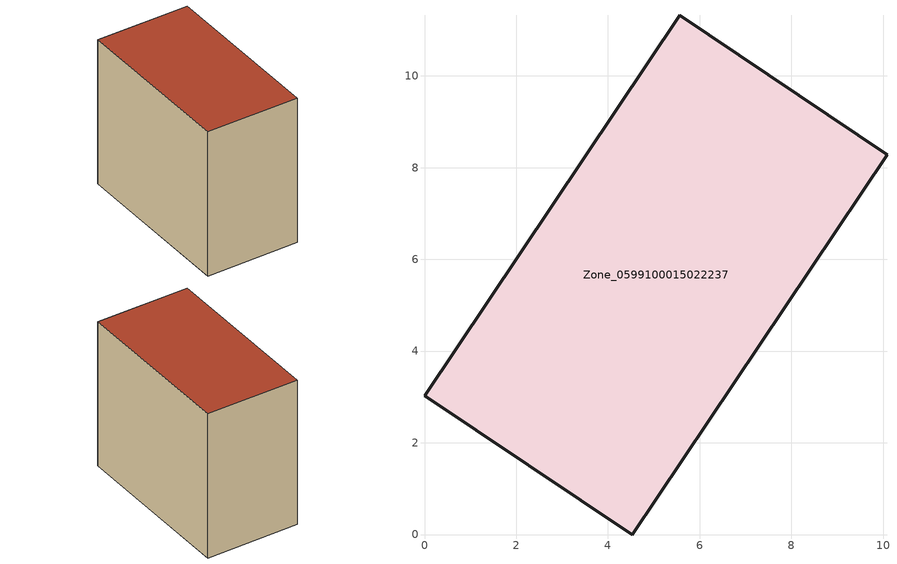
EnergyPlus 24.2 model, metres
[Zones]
Zone_0599100015022237
 floor ground (C_G): 5.56,11.32 10.08,8.29 4.53,0 0,3.02 z0.54
 wall outside (C_F): 10.08,8.29 5.56,11.32 0,3.02 4.53,0 10.08,8.29 z0.54:9.34
 roof outside (C_R): 0,3.02 4.53,0 10.08,8.29 5.56,11.32 z9.34
[BUILDING]
Pand.0599100015022237: North Axis=0; Terrain=City; Loads Convergence Tolerance Value=0.04; Temperature Convergence Tolerance Value=0.4; Solar Distribution=FullExterior; Maximum Number of Warmup Days=25; Minimum Number of Warmup Days=1
[Site:Location]
Rotterdam.The.Hague.AP_ZH_NLD Design_Conditions: Latitude=51.96; Longitude=4.45; Time Zone=1; Elevation=-4.5
[SITE:GROUNDTEMPERATURE:BUILDINGSURFACE]
18, 18, 18, 18, 18, 18, 18, 18, 18, 18, 18, 18
[MATERIAL] Thermal Absorptance=0.9; Solar Absorptance=0.7; Visible Absorptance=0.7
Name | Roughness | Thickness | Conductivity | Density | Specific Heat
G.TI.2006-2014 | MediumSmooth | 0.15 | 0.06 | 540 | 1210
F.TI.2006-2014 | Rough | 0.3 | 0.12 | 1920 | 840
R.TI.2006-2014 | MediumRough | 0.2 | 0.08 | 1500 | 1000
[CONSTRUCTION]
C_G: G.TI.2006-2014
C_F: F.TI.2006-2014
C_R: R.TI.2006-2014
[ZONE]
Zone_0599100015022237: Type=1; Multiplier=1; Ceiling Height=Autocalculate; Volume=Autocalculate; Floor Area=autocalculate; Part of Total Floor Area=Yes
[ZONEINFILTRATION:DESIGNFLOWRATE]
Infil_Zone_0599100015022237: Zone or ZoneList or Space or SpaceList=Zone_0599100015022237; Schedule=AlwaysOn; Design Flow Rate Calculation Method=Flow/Area; Flow Rate per Floor Area=0.0015; Constant Term Coefficient=1; Temperature Term Coefficient=0; Velocity Term Coefficient=0; Velocity Squared Term Coefficient=0
[HVACTEMPLATE:ZONE:IDEALLOADSAIRSYSTEM]
Zone_0599100015022237: Maximum Heating Supply Air Temperature=50; Minimum Cooling Supply Air Temperature=13; Maximum Heating Supply Air Humidity Ratio=0.0156; Minimum Cooling Supply Air Humidity Ratio=0.0077; Heating Limit=NoLimit; Cooling Limit=NoLimit; Dehumidification Control Type=ConstantSensibleHeatRatio; Cooling Sensible Heat Ratio=0.7; Dehumidification Setpoint=60; Humidification Control Type=None; Humidification Setpoint=30; Outdoor Air Method=None; Outdoor Air Flow Rate per Person=0.00944; Outdoor Air Flow Rate per Zone Floor Area=0; Outdoor Air Flow Rate per Zone=0; Demand Controlled Ventilation Type=None; Outdoor Air Economizer Type=NoEconomizer; Heat Recovery Type=None; Sensible Heat Recovery Effectiveness=0.7; Latent Heat Recovery Effectiveness=0.65
[ZONECONTROL:THERMOSTAT]
ThermostatControl_Zone_0599100015022237: Zone or ZoneList=Zone_0599100015022237; Control Type Schedule=DualSetpointControlType; Control 1=Thermostat_Zone_0599100015022237; Temperature Difference Between Cutout And Setpoint=0
[THERMOSTATSETPOINT:DUALSETPOINT]
Thermostat_Zone_0599100015022237: Heating Setpoint Temperature Schedule=HeatingSetpoint_Zone_0599100015022237; Cooling Setpoint Temperature Schedule=CoolingSetpoint_Zone_0599100015022237
[SCHEDULE:COMPACT]
HeatingSetpoint_Zone_0599100015022237: Through: 12/31, For: AllDays, Until: 24:00, 21
CoolingSetpoint_Zone_0599100015022237: Through: 12/31, For: AllDays, Until: 24:00, 24
DualSetpointControlType: Through: 12/31, For: AllDays, Until: 24:00, 4
AlwaysOn: Through: 12/31, For: AllDays, Until: 24:00, 1
